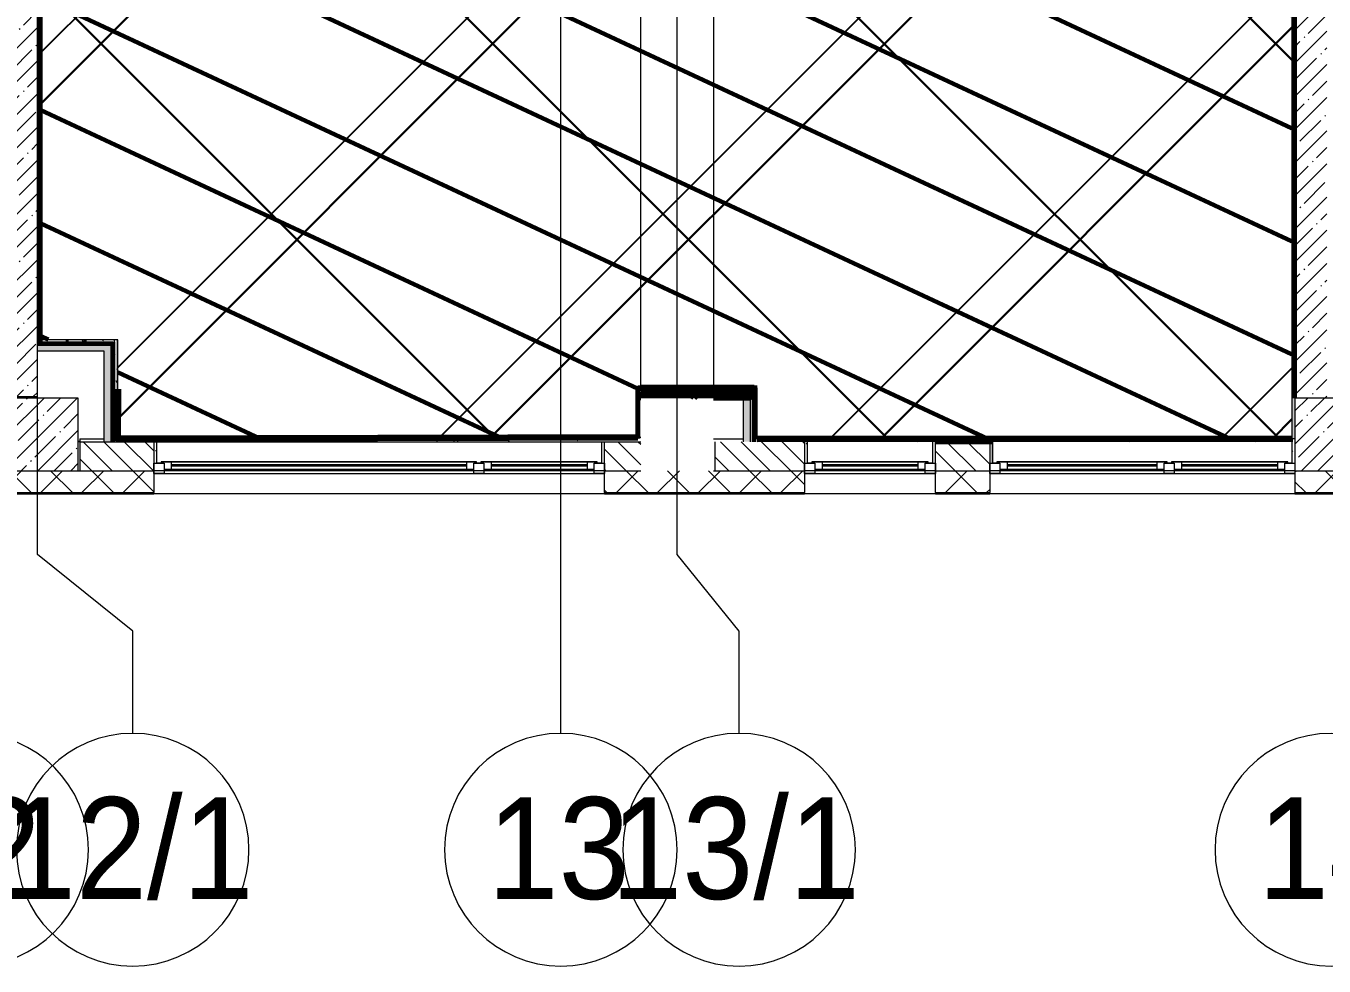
# Model space of a CAD drawing. Header units: millimetres. Extents: x -164500 to 426394, y -51911 to 102118.
# Drawn here: x 187452 to 196382, y -3507 to 2958 of the extents above; entities that cross this region are included whole.
import ezdxf

# ---------------------------------------------------------------- set-up
doc = ezdxf.new("R2010")
doc.units = ezdxf.units.MM
for name, color, linetype, lineweight in [('0) шлифовка', 5, 'Continuous', 60), ('1.4) Плинтус ПЛ-4', 6, 'Continuous', 60), ('5.3) Л-7 Линолеум 4 вып', 230, 'Continuous', 30), ('7.7) Плинтус', 222, 'Continuous', 90), ('A-FLOR', 7, 'Continuous', 9), ('A-GLAZ', 7, 'Continuous', 9), ('A-GLAZ-1', 7, 'Continuous', 5), ('A-WALL', 7, 'Continuous', 5), ('I-WALL', 7, 'Continuous', 5), ('S-COLS', 7, 'Continuous', 9), ('S-COLS-1', 7, 'Continuous', 5), ('Оси', 7, 'Continuous', 9), ('Оси-1', 7, 'Continuous', 20)]:
    doc.layers.add(name, color=color, linetype=linetype, lineweight=lineweight)
for name, color, linetype in [('2) защита вин плитк', 6, 'Continuous'), ('3.1) Наливной пол', 3, 'Continuous'), ('3.2.3) Нал-ой пол 4 вып', 3, 'Continuous')]:
    doc.layers.add(name, color=color, linetype=linetype)
doc.layers.add('A-WALL-1', color=9, linetype='Continuous', lineweight=5, true_color=0x808080)
doc.layers.add('A-WALL-FNSH-1', color=9, linetype='Continuous', lineweight=5, true_color=0x808080)
doc.styles.add('Arial', font='arial.ttf', dxfattribs={"width": 0.9, "height": 700})
pattern_1 = [(45, (148772.12, -0.94), (-114.04925, 114.04925), []), (45, (148886.17, -0.94), (-114.04925, 114.04925), [201.612, -40.322, 6.706, -33.617])]
pattern_2 = [(135, (148772.12, -0.94), (-70.71068, -70.71068), [])]
pattern_3 = [(0, (148772.123, -0.94), (243.84, 60.96), [20.117, -162.763, 20.117, -162.763, -975.36]), (0, (148772.123, -0.94), (243.84, 60.96), [-365.76, 20.117, -345.643, 20.117, -162.763, -426.72]), (0, (148772.123, -0.94), (243.84, 60.96), [-914.4, 20.117, -101.803, 20.117, -284.683]), (120, (148863.563, 29.54), (-174.71291, 180.691634), [20.117, -162.763, 20.117, -162.763, -975.36]), (120, (148863.563, 29.54), (-174.71291, 180.691634), [-365.76, 20.117, -345.643, 20.117, -162.763, -426.72]), (120, (148863.563, 29.54), (-174.71291, 180.691634), [-914.4, 20.117, -101.803, 20.117, -284.683]), (240, (148894.043, 151.46), (-69.12709, -241.651634), [20.117, -162.763, 20.117, -162.763, -975.36]), (240, (148894.043, 151.46), (-69.12709, -241.651634), [-365.76, 20.117, -345.643, 20.117, -162.763, -426.72]), (240, (148894.043, 151.46), (-69.12709, -241.651634), [-914.4, 20.117, -101.803, 20.117, -284.683])]
pattern_4 = [(45, (148772.12, -0.94), (-212.132, 212.132), []), (135, (148772.12, -0.94), (-212.132, -212.132), [])]
pattern_5 = [(45, (148903.1, 14959), (-1347.04, 1347.04), [])]

# ---------------------------------------------------------------- blocks, each defined once
blk = doc.blocks.new('BSC_Колонна _Прямоугольная - 500х500-V285-Объем проектирования 2 этажа')
at = {"layer": 'S-COLS-1'}
h = blk.add_hatch(dxfattribs=at)
h.set_pattern_fill('FP_11', color=256, style=0, pattern_type=2)
h.set_pattern_definition([(45, (-38790, -150), (-114.04925, 114.04925), []), (45, (-38675.95, -150), (-114.04925, 114.04925), [201.613, -40.323, 6.706, -33.617])])
h.paths.add_polyline_path([(-250, -250), (250, -250), (250, 250), (-250, 250), (-250, -50)])
for p, q in [((250, 250), (-250, 250)), ((-250, 250), (-250, -250)), ((250, -250), (250, 250)), ((-250, -250), (250, -250))]:
    blk.add_line(p, q, dxfattribs=at)
blk = doc.blocks.new('BSC_Колонна _Прямоугольная - 500х500-V287-Объем проектирования 2 этажа')
at = {"layer": 'S-COLS-1'}
h = blk.add_hatch(dxfattribs=at)
h.set_pattern_fill('FP_13', color=256, style=0, pattern_type=2)
h.set_pattern_definition([(45, (-47660, -150), (-114.04925, 114.04925), []), (45, (-47545.95, -150), (-114.04925, 114.04925), [201.613, -40.323, 6.706, -33.617])])
h.paths.add_polyline_path([(250, -250), (250, 250), (-250, 250), (-250, -250), (152.6, -250)])
for p, q in [((250, 250), (-250, 250)), ((-250, 250), (-250, -250)), ((250, -250), (250, 250)), ((-250, -250), (250, -250))]:
    blk.add_line(p, q, dxfattribs=at)
blk = doc.blocks.new('120_Окно_СКБ_2Ст - 120_Окно_СКБ_2Ст 3100х2500 _мал_ створка слева-2_-22446420-Объем проектирования 2 этажа')
at = {"layer": 'A-GLAZ'}
for p, q in [((-1550, -127), (-1550, -57)), ((-1550, -57), (-1480, -57)), ((-1480, -57), (-1480, -127)), ((-720, -87), (-1480, -87)), ((-1480, -87), (-1480, -127)), ((-1430, -137), (-1430, -87)), ((-770, -137), (-770, -87)), ((-720, -127), (-720, -57)), ((-720, -57), (-650, -57)), ((-720, -127), (-720, -87)), ((-650, -57), (-650, -127)), ((1480, -87), (-650, -87)), ((-650, -87), (-650, -127)), ((-600, -137), (-600, -87)), ((1430, -137), (1430, -87)), ((1480, -127), (1480, -57)), ((1480, -57), (1550, -57)), ((1480, -127), (1480, -87)), ((1550, -57), (1550, -127)), ((-1480, -127), (-1550, -127)), ((-1480, -127), (-1500, -127)), ((-1500, -127), (-1500, -137)), ((-1500, -137), (-700, -137)), ((-700, -137), (-1500, -137)), ((-650, -127), (-720, -127)), ((-700, -127), (-720, -127)), ((-700, -137), (-700, -127)), ((-650, -127), (-670, -127)), ((-670, -127), (-670, -137)), ((-670, -137), (1500, -137)), ((1500, -137), (-670, -137)), ((1550, -127), (1480, -127)), ((1500, -127), (1480, -127)), ((1500, -137), (1500, -127))]:
    blk.add_line(p, q, dxfattribs=at)
at = {"layer": 'A-GLAZ-1'}
for p, q in [((1550, -57), (-1550, -57)), ((-1530, -127), (-1500, -127)), ((-1430, -107), (-770, -107)), ((-770, -117), (-1430, -117)), ((-700, -127), (-670, -127)), ((-600, -107), (1430, -107)), ((1430, -117), (-600, -117)), ((1500, -127), (1530, -127))]:
    blk.add_line(p, q, dxfattribs=at)
blk = doc.blocks.new('120_Окно_СКБ_2Ст - 120_Окно_СКБ_2Ст 2100х2500 _мал створка СЛЕВА_-V322-Объем проектирования 2 этажа')
at = {"layer": 'A-GLAZ'}
for p, q in [((-1050, -127), (-1050, -57)), ((-1050, -57), (-980, -57)), ((-980, -57), (-980, -127)), ((-220, -87), (-980, -87)), ((-980, -87), (-980, -127)), ((-930, -137), (-930, -87)), ((-270, -137), (-270, -87)), ((-220, -127), (-220, -57)), ((-220, -57), (-150, -57)), ((-220, -127), (-220, -87)), ((-150, -57), (-150, -127)), ((980, -87), (-150, -87)), ((-150, -87), (-150, -127)), ((-100, -137), (-100, -87)), ((930, -137), (930, -87)), ((980, -127), (980, -57)), ((980, -57), (1050, -57)), ((980, -127), (980, -87)), ((1050, -57), (1050, -127)), ((-980, -127), (-1050, -127)), ((-980, -127), (-1000, -127)), ((-1000, -127), (-1000, -137)), ((-1000, -137), (-200, -137)), ((-200, -137), (-1000, -137)), ((-150, -127), (-220, -127)), ((-200, -127), (-220, -127)), ((-200, -137), (-200, -127)), ((-150, -127), (-170, -127)), ((-170, -127), (-170, -137)), ((-170, -137), (1000, -137)), ((1000, -137), (-170, -137)), ((1050, -127), (980, -127)), ((1000, -127), (980, -127)), ((1000, -137), (1000, -127))]:
    blk.add_line(p, q, dxfattribs=at)
at = {"layer": 'A-GLAZ-1'}
for p, q in [((1050, -57), (-1050, -57)), ((-1030, -127), (-1000, -127)), ((-930, -107), (-270, -107)), ((-270, -117), (-930, -117)), ((-200, -127), (-170, -127)), ((-100, -107), (930, -107)), ((930, -117), (-100, -117)), ((1000, -127), (1030, -127))]:
    blk.add_line(p, q, dxfattribs=at)
blk = doc.blocks.new('120_Окно_СКБ_1Ст - 120_Окно_СКБ_1Ст 900х2500_h_-V390-Объем проектирования 2 этажа')
at = {"layer": 'A-GLAZ'}
for p, q in [((-450, -127), (-450, -57)), ((-450, -57), (-380, -57)), ((-380, -57), (-380, -127)), ((380, -87), (-380, -87)), ((-380, -87), (-380, -127)), ((-330, -137), (-330, -87)), ((330, -137), (330, -87)), ((380, -127), (380, -57)), ((380, -57), (450, -57)), ((380, -127), (380, -87)), ((450, -57), (450, -127)), ((-380, -127), (-450, -127)), ((-380, -127), (-400, -127)), ((-400, -127), (-400, -137)), ((-400, -137), (400, -137)), ((400, -137), (-400, -137)), ((450, -127), (380, -127)), ((400, -127), (380, -127)), ((400, -137), (400, -127))]:
    blk.add_line(p, q, dxfattribs=at)
at = {"layer": 'A-GLAZ-1'}
for p, q in [((450, -57), (-450, -57)), ((-430, -127), (-400, -127)), ((-330, -107), (330, -107)), ((330, -117), (-330, -117)), ((400, -127), (430, -127))]:
    blk.add_line(p, q, dxfattribs=at)
blk = doc.blocks.new('Ось сетки - D8-29747960-Объем проектирования 2 этажа')
at = {"layer": 'Оси-1'}
for start, end in [(360, 180), (180, 360)]:
    blk.add_arc((0, 0), 4, start, end, dxfattribs=at)

msp = doc.modelspace()

# ---------------------------------------------------------------- hatches: boundary and pattern name
at = {"layer": '0) шлифовка', "true_color": 0x2776bb}
h = msp.add_hatch(dxfattribs=at)
h.set_pattern_fill('ANSI31', color=152, scale=222, angle=110)
h.set_pattern_definition([(155, (148903.1, 14959), (-297.882, -638.811), [])])
h.paths.add_polyline_path([(191661.123, 7679), (190833.123, 7679), (187833.123, 7679), (187833.123, 7379), (187553.123, 7379), (187553.123, 801), (188083.123, 801), (188083.123, 121), (191661.123, 121), (191661.123, 471), (192483.123, 471), (192483.123, 121), (196161.123, 121), (196161.123, 7049), (195531.123, 7049), (195531.123, 7659), (194183.123, 7659), (194183.123, 7652), (192991.123, 7652), (192991.123, 7049.5), (192991.123, 7049), (191661.123, 7049)])
at = {"layer": '1.4) Плинтус ПЛ-4'}
msp.add_hatch(color=256, dxfattribs=at).paths.add_polyline_path([(191683.909, 424.059), (192462.123, 424.059), (192462.123, 474.059), (191682.123, 474.059), (191682.123, 449.059), (191662.123, 448.418), (191662.123, 424.059), (191682.123, 424.059)])
h = msp.add_hatch(dxfattribs=at)
h.set_pattern_fill('FP_192', color=256, style=0, pattern_type=2)
h.set_pattern_definition(pattern_4)
h.paths.add_polyline_path([(192248.267, 411.559), (192462.123, 411.559), (192462.123, 424.059), (191662.123, 424.059), (191662.123, 411.559), (192182.123, 411.559)])
h = msp.add_hatch(dxfattribs=at)
h.set_pattern_fill('FP_192', color=256, style=0, pattern_type=2)
h.set_pattern_definition(pattern_4)
h.paths.add_polyline_path([(192449.623, 399.059), (192449.623, 411.559), (191662.123, 411.559), (191662.123, 399.059), (192437.123, 399.059)])
at = {"layer": '2) защита вин плитк'}
h = msp.add_hatch(dxfattribs=at)
h.set_pattern_fill('ANSI31', color=256, scale=600)
h.set_pattern_definition(pattern_5)
h.paths.add_polyline_path([(191661.123, 7679), (190833.123, 7679), (187833.123, 7679), (187833.123, 7379), (187553.123, 7379), (187553.123, 801), (188083.123, 801), (188083.123, 121), (191661.123, 121), (191661.123, 471), (192483.123, 471), (192483.123, 121), (196161.123, 121), (196161.123, 7049), (195531.123, 7049), (195531.123, 7659), (194183.123, 7659), (194183.123, 7652), (192991.123, 7652), (192991.123, 7049.5), (192991.123, 7049), (191661.123, 7049)])
at = {"layer": '3.1) Наливной пол'}
h = msp.add_hatch(dxfattribs=at)
h.set_pattern_fill('ANSI31', color=256, scale=600)
h.set_pattern_definition([(45, (148903.1, 28781), (-1347.04, 1347.04), [])])
h.paths.add_polyline_path([(191661.123, 7677.008), (190833.123, 7677.008), (187833.123, 7677.008), (187833.123, 7377.008), (187553.123, 7377.008), (187553.123, 799.008), (188083.123, 799.008), (188083.123, 119.008), (191661.123, 119.008), (191661.123, 469.008), (192483.123, 469.008), (192483.123, 119.008), (196161.123, 119.008), (196161.123, 7047.008), (195531.123, 7047.008), (195531.123, 7657.008), (194183.123, 7657.008), (194183.123, 7650.008), (192991.123, 7650.008), (192991.123, 7047.508), (192991.123, 7047.008), (191661.123, 7047.008)])
at = {"layer": '3.2.3) Нал-ой пол 4 вып'}
h = msp.add_hatch(dxfattribs=at)
h.set_pattern_fill('ANSI31', color=256, scale=600)
h.set_pattern_definition(pattern_5)
h.paths.add_polyline_path([(191661.123, 7679), (190833.123, 7679), (187833.123, 7679), (187833.123, 7379), (187553.123, 7379), (187553.123, 801), (188083.123, 801), (188083.123, 121), (191661.123, 121), (191661.123, 471), (192483.123, 471), (192483.123, 121), (196161.123, 121), (196161.123, 7049), (195531.123, 7049), (195531.123, 7659), (194183.123, 7659), (194183.123, 7652), (192991.123, 7652), (192991.123, 7049.5), (192991.123, 7049), (191661.123, 7049)])
at = {"layer": '5.3) Л-7 Линолеум 4 вып'}
h = msp.add_hatch(dxfattribs=at)
h.set_pattern_fill('ANSI37', color=256, scale=600)
h.set_pattern_definition([(45, (148903.1, 14959), (-1347.04, 1347.04), []), (135, (148903.1, 14959), (-1347.04, -1347.04), [])])
h.paths.add_polyline_path([(191661.123, 7679), (190833.123, 7679), (187833.123, 7679), (187833.123, 7379), (187553.123, 7379), (187553.123, 801), (188083.123, 801), (188083.123, 121), (191661.123, 121), (191661.123, 471), (192483.123, 471), (192483.123, 121), (196161.123, 121), (196161.123, 7049), (195531.123, 7049), (195531.123, 7659), (194183.123, 7659), (194183.123, 7652), (192991.123, 7652), (192991.123, 7049.5), (192991.123, 7049), (191661.123, 7049)])
at = {"layer": 'A-WALL'}
h = msp.add_hatch(dxfattribs=at)
h.set_pattern_fill('FP_2', color=256, style=0, pattern_type=2)
h.set_pattern_definition(pattern_2)
h.paths.add_polyline_path([(191662.123, -100.941), (191682.123, -100.941), (191682.123, 99.059), (191432.123, 99.059), (191432.123, -100.941), (191525.533, -100.941)])
h.paths.add_polyline_path([(187825.964, -100.941), (188332.123, -100.941), (188332.123, 99.059), (187822.123, 99.059), (187822.123, -100.941)])
h = msp.add_hatch(dxfattribs=at)
h.set_pattern_fill('FP_2', color=256, style=0, pattern_type=2)
h.set_pattern_definition(pattern_2)
h.paths.add_polyline_path([(192248.267, -100.941), (192808.457, -100.941), (192808.457, 99.059), (192192.123, 99.059), (192192.123, -100.941)])
h.paths.add_polyline_path([(193708.457, -100.941), (194082.123, -100.941), (194082.123, 99.059), (193708.457, 99.059), (193708.457, 80.508)])
h = msp.add_hatch(dxfattribs=at)
h.set_pattern_fill('FP_24', color=256, style=0, pattern_type=2)
h.set_pattern_definition([(45, (148772.12, -0.94), (-141.42136, 141.42136), []), (135, (148772.12, -0.94), (-141.42136, -141.42136), [])])
h.paths.add_polyline_path([(224252.123, -250.941), (224472.123, -250.941), (224472.123, -100.941), (220332.123, -100.941), (220332.123, -250.941), (224048.58, -250.941)])
h.paths.add_polyline_path([(216098.502, -250.941), (219432.123, -250.941), (219432.123, -100.941), (215832.123, -100.941), (215832.123, -250.941)])
h.paths.add_polyline_path([(214182.123, -250.941), (214932.123, -250.941), (214932.123, -100.941), (213932.123, -100.941), (213932.123, -250.941)])
h.paths.add_polyline_path([(210182.123, -250.941), (210832.123, -250.941), (210832.123, -100.941), (209682.123, -100.941), (209682.123, -250.941)])
h.paths.add_polyline_path([(207582.123, -250.941), (207582.123, -100.941), (206832.123, -100.941), (206832.123, -250.941), (207425.689, -250.941)])
h.paths.add_polyline_path([(205182.123, -250.941), (205932.123, -250.941), (205932.123, -100.941), (205182.123, -100.941), (205182.123, -118.941)])
h.paths.add_polyline_path([(200682.123, -250.941), (202082.123, -250.941), (202082.123, -100.941), (200682.123, -100.941)])
h.paths.add_polyline_path([(196584.673, -250.941), (197582.123, -250.941), (197582.123, -100.941), (196182.123, -100.941), (196182.123, -250.941)])
h.paths.add_polyline_path([(191682.123, -250.941), (192808.457, -250.941), (192808.457, -100.941), (191432.123, -100.941), (191432.123, -250.941), (191525.533, -250.941)])
h.paths.add_polyline_path([(194082.123, -250.941), (194082.123, -100.941), (193708.457, -100.941), (193708.457, -250.941)])
h.paths.add_polyline_path([(187262.123, -250.941), (188332.123, -250.941), (188332.123, -100.941), (186762.123, -100.941), (186762.123, -250.941), (187189.127, -250.941)])
h.paths.add_polyline_path([(181782.123, -250.941), (182642.123, -250.941), (182642.123, -100.941), (181782.123, -100.941), (181782.123, -118.941)])
h.paths.add_polyline_path([(183575.455, -250.941), (184662.123, -250.941), (184662.123, -100.941), (183542.123, -100.941), (183542.123, -250.941)])
h.paths.add_polyline_path([(178516.314, -250.941), (179682.123, -250.941), (179682.123, -100.941), (177981.867, -100.941), (177981.867, -250.941)])
h.paths.add_polyline_path([(171288.97, -250.941), (171482.123, -250.941), (171482.123, -100.941), (170382.123, -100.941), (170382.123, -250.941), (171282.123, -250.941)])
h.paths.add_polyline_path([(174902.642, -250.941), (175181.867, -250.941), (175181.867, -100.941), (173582.123, -100.941), (173582.123, -250.941), (174332.123, -250.941)])
h.paths.add_polyline_path([(165432.123, -250.941), (166032.123, -250.941), (166032.123, -100.941), (164882.123, -100.941), (164882.123, -250.941)])
h.paths.add_polyline_path([(167582.123, -250.941), (167582.123, -100.941), (166932.123, -100.941), (166932.123, -250.941), (166952.564, -250.941)])
h.paths.add_polyline_path([(160932.123, -250.941), (161782.123, -250.941), (161782.123, -100.941), (160432.123, -100.941), (160432.123, -250.941), (160447.955, -250.941)])
h.paths.add_polyline_path([(155388.814, -250.941), (157332.123, -250.941), (157332.123, -100.941), (153402.123, -100.941), (153402.123, -250.941), (154666.08, -250.941)])
h.paths.add_polyline_path([(148662.123, -250.941), (152502.123, -250.941), (152502.123, -100.941), (148512.123, -100.941), (148512.123, -250.941)])
at = {"layer": 'I-WALL'}
h = msp.add_hatch(dxfattribs=at)
h.set_pattern_fill('FP_1', color=256, style=0, pattern_type=2)
h.set_pattern_definition(pattern_1)
h.paths.add_polyline_path([(187492.666, 409.059), (187532.123, 409.059), (187532.123, 7399.059), (187312.123, 7399.059), (187312.123, 409.059), (187491.839, 409.059)])
h = msp.add_hatch(dxfattribs=at)
h.set_pattern_fill('FP_191', color=256, style=0, pattern_type=2)
h.set_pattern_definition(pattern_3)
h.paths.add_polyline_path([(187532.123, 799.059), (187552.123, 799.059), (187552.123, 7378.059), (187532.123, 7379.059), (187532.123, 1618.856)])
h = msp.add_hatch(dxfattribs=at)
h.set_pattern_fill('FP_1', color=256, style=0, pattern_type=2)
h.set_pattern_definition(pattern_1)
h.paths.add_polyline_path([(196283.107, 399.059), (196402.123, 399.059), (196402.123, 7399.059), (196182.123, 7399.059), (196182.123, 399.059), (196281.079, 399.059)])
h = msp.add_hatch(dxfattribs=at)
h.set_pattern_fill('FP_191', color=256, style=0, pattern_type=2)
h.set_pattern_definition(pattern_3)
h.paths.add_polyline_path([(196182.123, 119.059), (196182.123, 7069.059), (196162.123, 7069.059), (196162.123, 120.059), (196180.307, 119.149)])
h = msp.add_hatch(dxfattribs=at)
h.set_pattern_fill('FP_192', color=256, style=0, pattern_type=2)
h.set_pattern_definition(pattern_4)
h.paths.add_polyline_path([(187809.16, 774.059), (188049.623, 774.059), (188049.623, 779.059), (187552.123, 779.059), (187552.123, 786.559), (187532.123, 786.559), (187532.959, 774.059), (187553.123, 774.059)])
for points in [[(187812.123, 724.059), (188037.123, 724.059), (188037.123, 774.059), (187532.123, 774.059), (187532.123, 724.059), (187810.12, 724.059)], [(187987.123, 99.059), (188037.123, 99.059), (188037.123, 724.059), (187987.123, 724.059), (187987.123, 119.059)], [(192387.123, 99.059), (192437.123, 99.059), (192437.123, 399.059), (192387.123, 399.059), (192387.123, 119.059)]]:
    msp.add_hatch(color=256, dxfattribs=at).paths.add_polyline_path(points)
h = msp.add_hatch(dxfattribs=at)
h.set_pattern_fill('FP_191', color=256, style=0, pattern_type=2)
h.set_pattern_definition(pattern_3)
h.paths.add_polyline_path([(187987.123, 779.059), (188062.123, 779.059), (188062.123, 799.059), (187553.123, 799.059), (187552.123, 779.059), (187962.176, 779.059)])
h = msp.add_hatch(dxfattribs=at)
h.set_pattern_fill('FP_192', color=256, style=0, pattern_type=2)
h.set_pattern_definition(pattern_4)
h.paths.add_polyline_path([(188049.623, 99.059), (188049.623, 774.059), (188037.123, 774.059), (188037.123, 99.059)])
h = msp.add_hatch(dxfattribs=at)
h.set_pattern_fill('FP_192', color=256, style=0, pattern_type=2)
h.set_pattern_definition(pattern_4)
h.paths.add_polyline_path([(188049.623, 99.059), (188062.123, 99.059), (188062.123, 779.059), (188049.623, 779.059), (188049.623, 119.059)])
h = msp.add_hatch(dxfattribs=at)
h.set_pattern_fill('FP_191', color=256, style=0, pattern_type=2)
h.set_pattern_definition(pattern_3)
h.paths.add_polyline_path([(188062.123, 119.059), (188082.123, 120.059), (188082.123, 799.059), (188062.123, 799.059), (188062.123, 119.17)])
h = msp.add_hatch(dxfattribs=at)
h.set_pattern_fill('FP_191', color=256, style=0, pattern_type=2)
h.set_pattern_definition(pattern_3)
h.paths.add_polyline_path([(192462.123, 119.059), (192482.123, 120.059), (192482.123, 469.059), (192462.123, 469.059), (192462.123, 120.059)])
h = msp.add_hatch(dxfattribs=at)
h.set_pattern_fill('FP_192', color=256, style=0, pattern_type=2)
h.set_pattern_definition(pattern_4)
h.paths.add_polyline_path([(192449.623, 99.059), (192449.623, 399.059), (192437.123, 399.059), (192437.123, 99.059)])
h = msp.add_hatch(dxfattribs=at)
h.set_pattern_fill('FP_192', color=256, style=0, pattern_type=2)
h.set_pattern_definition(pattern_4)
h.paths.add_polyline_path([(192462.123, 99.059), (192462.123, 411.559), (192449.623, 411.559), (192449.623, 99.059)])
h = msp.add_hatch(dxfattribs=at)
h.set_pattern_fill('FP_191', color=256, style=0, pattern_type=2)
h.set_pattern_definition(pattern_3)
h.paths.add_polyline_path([(191662.123, 99.059), (191662.123, 119.059), (188062.123, 119.059), (188062.123, 99.059), (191525.533, 99.059)])
h = msp.add_hatch(dxfattribs=at)
h.set_pattern_fill('FP_191', color=256, style=0, pattern_type=2)
h.set_pattern_definition(pattern_3)
h.paths.add_polyline_path([(188352.123, -48.941), (188352.123, 99.059), (188332.123, 99.059), (188332.123, -48.941)])
h = msp.add_hatch(dxfattribs=at)
h.set_pattern_fill('FP_191', color=256, style=0, pattern_type=2)
h.set_pattern_definition(pattern_3)
h.paths.add_polyline_path([(191412.123, -48.941), (191432.123, -48.941), (191432.123, 99.059), (191412.123, 99.059), (191412.123, -38.941)])
h = msp.add_hatch(dxfattribs=at)
h.set_pattern_fill('FP_191', color=256, style=0, pattern_type=2)
h.set_pattern_definition(pattern_3)
h.paths.add_polyline_path([(192462.123, 99.059), (196182.123, 99.059), (196180.316, 119.059), (192462.123, 119.059)])
h = msp.add_hatch(dxfattribs=at)
h.set_pattern_fill('FP_191', color=256, style=0, pattern_type=2)
h.set_pattern_definition(pattern_3)
h.paths.add_polyline_path([(192808.457, -48.941), (192828.457, -48.941), (192828.457, 99.059), (192808.457, 99.059), (192808.457, 80.508)])
h = msp.add_hatch(dxfattribs=at)
h.set_pattern_fill('FP_191', color=256, style=0, pattern_type=2)
h.set_pattern_definition(pattern_3)
h.paths.add_polyline_path([(194082.123, -48.941), (194102.123, -48.941), (194102.123, 99.059), (194082.123, 99.059), (194082.123, 80.508)])
h = msp.add_hatch(dxfattribs=at)
h.set_pattern_fill('FP_191', color=256, style=0, pattern_type=2)
h.set_pattern_definition(pattern_3)
h.paths.add_polyline_path([(196162.123, -48.941), (196182.123, -48.941), (196182.123, 99.059), (196162.123, 99.059), (196162.123, -38.941)])

# ---------------------------------------------------------------- linework, layer by layer
at = {"layer": '1.4) Плинтус ПЛ-4'}
for p, q in [((187552.123, 779.059), (187552.123, 7378.059)), ((196182.123, 399.059), (196182.123, 7069.059)), ((187532.123, 774.059), (188037.123, 774.059)), ((188049.623, 786.559), (188049.623, 99.059)), ((191661.123, 470.059), (191661.123, 120.059)), ((192483.123, 470.059), (191661.123, 470.059)), ((192462.123, 469.059), (191662.123, 469.059)), ((191662.123, 139.559), (191662.123, 469.059)), ((192462.123, 474.059), (191682.123, 474.059)), ((191682.123, 469.059), (191682.123, 449.059)), ((191682.123, 449.059), (192462.123, 449.059)), ((192462.123, 99.059), (192462.123, 474.059)), ((191662.123, 419.559), (191661.123, 419.559)), ((192462.123, 424.059), (191662.123, 424.059)), ((192449.623, 411.559), (191662.123, 411.559)), ((191682.123, 399.059), (191662.123, 399.059)), ((192182.123, 399.059), (192437.123, 399.059)), ((193708.457, 99.059), (194103.123, 99.059))]:
    msp.add_line(p, q, dxfattribs=at)
at = {"layer": '7.7) Плинтус'}
for points in [[(188083.123, 460.059), (188082.123, 121), (191662.123, 129.059)], [(192482.123, 119.059), (196161.123, 120.059)]]:
    msp.add_lwpolyline(points, dxfattribs=at)
at = {"layer": 'A-FLOR'}
for p, q in [((188082.123, 800), (187911.861, 800)), ((188082.123, 799.059), (187911.861, 799.059)), ((188082.123, 121), (188082.123, 800)), ((188082.123, 120.059), (188082.123, 799.059)), ((192482.123, 470), (192462.123, 470)), ((192482.123, 469.059), (192462.123, 469.059)), ((192482.123, 121), (192482.123, 470)), ((192482.123, 120.059), (192482.123, 469.059)), ((187822.123, 100), (187812.123, 100)), ((187822.123, 99.059), (187812.123, 99.059))]:
    msp.add_line(p, q, dxfattribs=at)
at = {"layer": 'A-WALL'}
for p, q in [((187532.123, 786.559), (187532.123, 7399.059)), ((187532.123, 7379.059), (187532.123, 799.059)), ((196182.123, 7379.059), (196182.123, 399.059)), ((187532.123, 786.559), (188049.623, 786.559)), ((188037.123, 774.059), (188037.123, 99.059)), ((192437.123, 99.059), (192437.123, 399.059)), ((192449.623, 99.059), (192449.623, 411.559)), ((188082.123, 120.059), (188082.123, 119.059)), ((191662.123, 119.059), (188082.123, 119.059)), ((191662.123, 119.059), (191662.123, 129.059)), ((187812.123, -100.941), (188332.123, -100.941)), ((191432.123, -100.941), (191682.123, -100.941)), ((192182.123, -100.941), (192808.457, -100.941)), ((193708.457, -100.941), (194082.123, -100.941)), ((186762.123, -250.941), (188332.123, -250.941)), ((186762.123, -253.941), (188332.123, -253.941)), ((191432.123, -258.941), (188332.123, -258.941)), ((191432.123, -250.941), (192808.457, -250.941)), ((191432.123, -253.941), (192808.457, -253.941)), ((193708.457, -258.941), (192808.457, -258.941)), ((193708.457, -250.941), (194082.123, -250.941)), ((193708.457, -253.941), (194082.123, -253.941)), ((196182.123, -258.941), (194082.123, -258.941)), ((196182.123, -250.941), (197582.123, -250.941)), ((196182.123, -253.941), (197582.123, -253.941))]:
    msp.add_line(p, q, dxfattribs=at)
at = {"layer": 'A-WALL-1'}
for p, q in [((187911.861, 799.059), (187532.123, 799.059)), ((187532.123, 409.059), (187532.123, 786.559)), ((187532.123, 724.059), (187987.123, 724.059)), ((187552.123, 779.059), (188062.123, 779.059)), ((187987.123, 724.059), (187987.123, 99.059)), ((188062.123, 99.059), (188062.123, 799.059)), ((187312.123, 409.059), (187532.123, 409.059)), ((192387.123, 399.059), (192387.123, 99.059)), ((187822.123, 99.059), (187822.123, -100.941)), ((187822.123, 99.059), (191682.123, 99.059)), ((188332.123, 99.059), (188332.123, -250.941)), ((188352.123, -48.941), (188352.123, 99.059)), ((191412.123, 99.059), (191412.123, -48.941)), ((191432.123, -250.941), (191432.123, 99.059)), ((191662.123, 139.559), (191662.123, 129.059)), ((191662.123, 129.059), (191682.123, 129.059)), ((192192.123, 99.059), (192192.123, -100.941)), ((196182.123, 119.059), (192462.123, 119.059)), ((192482.123, 119.059), (192482.123, 120.059)), ((192808.457, 99.059), (192808.457, -250.941)), ((192828.457, -48.941), (192828.457, 99.059)), ((193688.457, 99.059), (193688.457, -48.941)), ((193708.457, -250.941), (193708.457, 99.059)), ((194082.123, 99.059), (194082.123, -250.941)), ((194102.123, -48.941), (194102.123, 99.059)), ((196162.123, 120.059), (196162.123, 99.059)), ((188332.123, -48.941), (188352.123, -48.941)), ((191412.123, -48.941), (191432.123, -48.941)), ((192808.457, -48.941), (192828.457, -48.941)), ((193688.457, -48.941), (193708.457, -48.941)), ((194082.123, -48.941), (194102.123, -48.941)), ((196162.123, -48.941), (196182.123, -48.941)), ((196182.123, -100.941), (196182.123, -250.941))]:
    msp.add_line(p, q, dxfattribs=at)
at = {"layer": 'A-WALL-FNSH-1'}
for p, q in [((187553.123, 800.059), (187553.123, 7379.059)), ((196161.123, 7048.059), (196161.123, 120.059)), ((196162.123, 120.059), (196162.123, 7049.059)), ((188083.123, 800.059), (187553.123, 800.059)), ((188083.123, 120.059), (188083.123, 800.059)), ((192483.123, 139.059), (192483.123, 470.059)), ((191661.123, 120.059), (188083.123, 120.059)), ((188353.123, -48.941), (188353.123, 99.059)), ((191411.123, 99.059), (191411.123, -48.941)), ((191661.123, 139.559), (191662.123, 139.559)), ((192482.123, 139.059), (192483.123, 139.059)), ((196161.123, 120.059), (192482.123, 120.059)), ((192829.457, -48.941), (192829.457, 99.059)), ((193687.457, 99.059), (193687.457, -48.941)), ((194103.123, -48.941), (194103.123, 99.059)), ((196161.123, 99.059), (196161.123, -48.941)), ((196162.123, -48.941), (196162.123, 99.059)), ((188352.123, -48.941), (188353.123, -48.941)), ((191411.123, -48.941), (191412.123, -48.941)), ((192828.457, -48.941), (192829.457, -48.941)), ((193687.457, -48.941), (193688.457, -48.941)), ((194102.123, -48.941), (194103.123, -48.941)), ((196161.123, -48.941), (196162.123, -48.941)), ((186762.123, -258.941), (188332.123, -258.941)), ((188332.123, -258.941), (188332.123, -250.941)), ((191432.123, -250.941), (191432.123, -258.941)), ((191432.123, -258.941), (192808.457, -258.941)), ((192808.457, -258.941), (192808.457, -250.941)), ((193708.457, -250.941), (193708.457, -258.941)), ((193708.457, -258.941), (194082.123, -258.941)), ((194082.123, -258.941), (194082.123, -250.941)), ((196182.123, -250.941), (196182.123, -258.941)), ((196182.123, -258.941), (197582.123, -258.941))]:
    msp.add_line(p, q, dxfattribs=at)
at = {"layer": 'I-WALL'}
for p, q in [((187822.123, 119.059), (187987.123, 119.059)), ((187822.123, 119.059), (187822.123, 99.059)), ((192182.123, 119.059), (192387.123, 119.059)), ((191432.123, -100.941), (188332.123, -100.941)), ((193708.457, -100.941), (192808.457, -100.941)), ((196182.123, -100.941), (194082.123, -100.941))]:
    msp.add_line(p, q, dxfattribs=at)
at = {"layer": 'Оси'}
for p, q in [((191682.123, 470), (191682.123, 7050)), ((191682.123, 469.059), (191682.123, 7049.059)), ((192182.123, 4695.634), (192182.123, 475)), ((192182.123, 4694.693), (192182.123, 474.059))]:
    msp.add_line(p, q, dxfattribs=at)
for points in [[(191132.123, -1907.2), (191132.123, 3092.8), (191132.123, 22397.13), (191132.123, 27397.13)], [(192357.873, -1907.2), (192357.873, -1203.334), (191932.123, -675.678), (191932.123, 4324.322), (191932.123, 22397.13), (191932.123, 27397.13)], [(188186.481, -1907.2), (188186.481, -1203.334), (187532.123, -675.678), (187532.123, 4324.322), (187532.123, 10199.059), (187532.123, 15199.059)]]:
    msp.add_lwpolyline(points, dxfattribs=at)

# ---------------------------------------------------------------- block references
at = {"layer": 'A-GLAZ', "color": 3, "rotation": 180}
for name, p in [('120_Окно_СКБ_2Ст - 120_Окно_СКБ_2Ст 3100х2500 _мал_ створка слева-2_-22446420-Объем проектирования 2 этажа', (189882.123, -175.941)), ('120_Окно_СКБ_1Ст - 120_Окно_СКБ_1Ст 900х2500_h_-V390-Объем проектирования 2 этажа', (193258.457, -175.941)), ('120_Окно_СКБ_2Ст - 120_Окно_СКБ_2Ст 2100х2500 _мал створка СЛЕВА_-V322-Объем проектирования 2 этажа', (195132.123, -175.941))]:
    msp.add_blockref(name, p, dxfattribs=at)
at = {"layer": 'S-COLS'}
for name, p in [('BSC_Колонна _Прямоугольная - 500х500-V285-Объем проектирования 2 этажа', (187562.123, 149.059)), ('BSC_Колонна _Прямоугольная - 500х500-V287-Объем проектирования 2 этажа', (196432.123, 149.059))]:
    msp.add_blockref(name, p, dxfattribs=at)
at = {"layer": 'Оси-1', "xscale": 199.9999999999999, "yscale": 199.9999999999999, "zscale": 199.9999999999999}
for p in [(187082.123, -2707.2), (188186.481, -2707.2), (191132.123, -2707.2), (192357.873, -2707.2), (196432.123, -2707.2)]:
    msp.add_blockref('Ось сетки - D8-29747960-Объем проектирования 2 этажа', p, dxfattribs=at)

# ---------------------------------------------------------------- texts
at = {"layer": 'Оси', "char_height": 700, "attachment_point": 1, "style": 'Arial'}
for s, insert, width in [('12/1', (187305.949, -2345.907), 2121.26512), ('13/1', (191477.341, -2345.907), 2121.26512), ('12', (186576.891, -2345.907), 1212.1515), ('13', (190626.891, -2345.907), 1212.1515), ('14', (195926.891, -2345.907), 1212.1515)]:
    msp.add_mtext(s, dxfattribs=dict(at, insert=insert, width=width))

doc.saveas('drawing.dxf')
